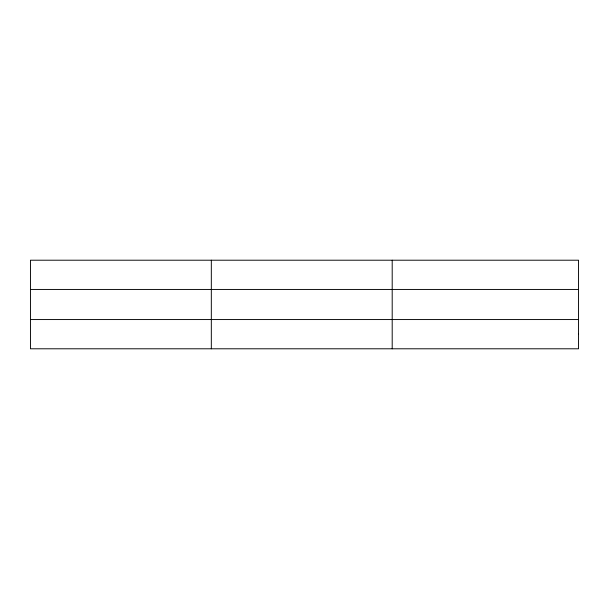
<?xml version="1.0" encoding="UTF-8"?>
<svg xmlns="http://www.w3.org/2000/svg" width="609" height="609" viewBox="0 0 609 609"><rect width="100%" height="100%" fill="white"/><g stroke="black" fill="none" stroke-linecap="round" stroke-linejoin="round"><path stroke-width="0.91" d="M211.323 348.79L211.323 260.21M392.196 348.79L392.196 260.21M30.45 289.442L578.55 289.442M30.45 319.558L578.55 319.558M578.55 334.174L578.55 348.79L30.45 348.79L30.45 260.21L578.55 260.21L578.55 334.174"/></g></svg>
